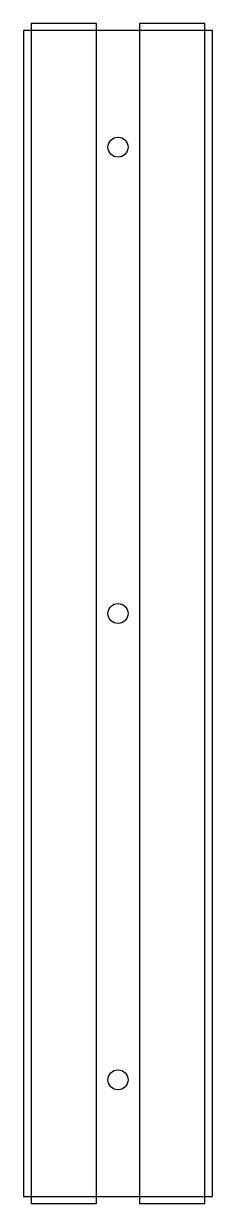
# Model space of a CAD drawing. Extents: x 0 to 81, y -3 to 503.
import ezdxf

# ---------------------------------------------------------------- set-up
doc = ezdxf.new("R2010")
doc.units = 0
doc.layers.get('0').update_dxf_attribs({"linetype": 'CONTINUOUS'})

msp = doc.modelspace()

# ---------------------------------------------------------------- linework, layer by layer
for points in [[(3.25, -3), (31.25, -3), (31.25, 503), (3.25, 503)], [(49.75, -3), (77.75, -3), (77.75, 503), (49.75, 503)], [(0, 0), (81, 0), (81, 500), (0, 500)]]:
    msp.add_lwpolyline(points, close=True)
for centre in [(40.5, 450), (40.5, 250), (40.5, 50)]:
    msp.add_circle(centre, 4.3)

doc.saveas('drawing.dxf')
